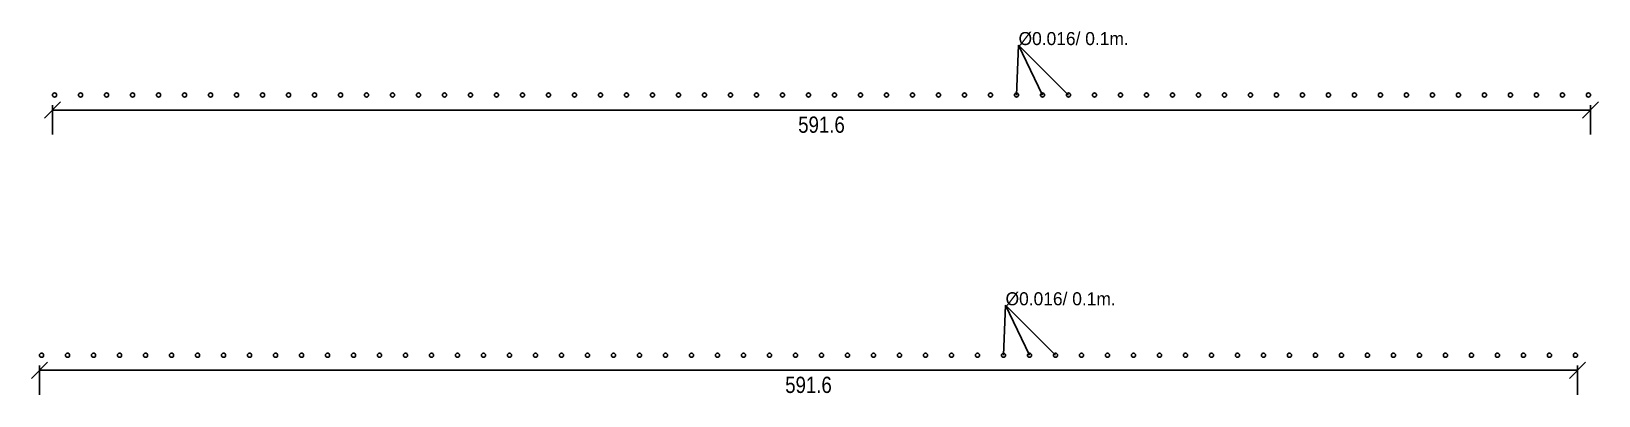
# Model space of a CAD drawing. Header units: metres. Extents: x 2.07 to 8.1, y 0.95 to 2.35.
import ezdxf

# ---------------------------------------------------------------- set-up
doc = ezdxf.new("R2010")
doc.units = ezdxf.units.M
doc.styles.add('OpenSansCondensed-Light', font='OpenSansCondensed-Light.ttf')
doc.dimstyles.new('EZ_M_25_H25_CM', dxfattribs={"dimtxt": 0.0625, "dimasz": 0.0625, "dimexe": 0.09375, "dimexo": 0.03125, "dimgap": 0.025, "dimtad": 1, "dimlfac": 100, "dimzin": 12, "dimdsep": 46, "dimtxsty": 'OpenSansCondensed-Light', "dimtsz": 0.03125, "dimcen": 2.5, "dimazin": 3, "dimtfac": 0.5, "dimtmove": 2, "dimatfit": 3})

# ---------------------------------------------------------------- blocks, each defined once
blk = doc.blocks.new('_OBLIQUE')
at = {"color": 0, "linetype": 'BYBLOCK'}
blk.add_line((-0.5, -0.5), (0.5, 0.5), dxfattribs=at)
blk = doc.blocks.new('*D2')
for p, q in [((2.1, 1.06875), (2.1, 0.95625)), ((8.016, 1.05), (2.1, 1.05)), ((8.016, 1.06875), (8.016, 0.95625))]:
    blk.add_line(p, q)
at = {"layer": 'Defpoints'}
for p in [(2.1, 1.1), (8.016, 1.1), (8.016, 1.05)]:
    blk.add_point(p, dxfattribs=at)
at = {"xscale": 0.0625, "yscale": 0.0625, "rotation": 180}
for p in [(2.1, 1.05), (8.016, 1.05)]:
    blk.add_blockref('_OBLIQUE', p, dxfattribs=at)
at = {"insert": (5.058, 0.99375), "char_height": 0.0625, "attachment_point": 5, "style": 'OpenSansCondensed-Light'}
blk.add_mtext('591.6', dxfattribs=at)
blk = doc.blocks.new('*D4')
for p, q in [((2.15, 2.06875), (2.15, 1.95625)), ((8.066, 2.05), (2.15, 2.05)), ((8.066, 2.06875), (8.066, 1.95625))]:
    blk.add_line(p, q)
at = {"layer": 'Defpoints'}
for p in [(2.15, 2.1), (8.066, 2.1), (8.066, 2.05)]:
    blk.add_point(p, dxfattribs=at)
at = {"xscale": 0.0625, "yscale": 0.0625, "rotation": 180}
for p in [(2.15, 2.05), (8.066, 2.05)]:
    blk.add_blockref('_OBLIQUE', p, dxfattribs=at)
at = {"insert": (5.108, 1.99375), "char_height": 0.0625, "attachment_point": 5, "style": 'OpenSansCondensed-Light'}
blk.add_mtext('591.6', dxfattribs=at)

msp = doc.modelspace()

# ---------------------------------------------------------------- linework, layer by layer
for p, q in [((5.858, 2.108), (5.866, 2.3)), ((6.058, 2.108), (5.866, 2.3)), ((5.958, 2.108), (5.866, 2.3)), ((5.808, 1.108), (5.816, 1.3)), ((6.008, 1.108), (5.816, 1.3)), ((5.908, 1.108), (5.816, 1.3))]:
    msp.add_line(p, q)
for centre in [(2.158, 2.108), (2.258, 2.108), (2.358, 2.108), (2.458, 2.108), (2.558, 2.108), (2.658, 2.108), (2.758, 2.108), (2.858, 2.108), (2.958, 2.108), (3.058, 2.108), (3.158, 2.108), (3.258, 2.108), (3.358, 2.108), (3.458, 2.108), (3.558, 2.108), (3.658, 2.108), (3.758, 2.108), (3.858, 2.108), (3.958, 2.108), (4.058, 2.108), (4.158, 2.108), (4.258, 2.108), (4.358, 2.108), (4.458, 2.108), (4.558, 2.108), (4.658, 2.108), (4.758, 2.108), (4.858, 2.108), (4.958, 2.108), (5.058, 2.108), (5.158, 2.108), (5.258, 2.108), (5.358, 2.108), (5.458, 2.108), (5.558, 2.108), (5.658, 2.108), (5.758, 2.108), (5.858, 2.108), (5.958, 2.108), (6.058, 2.108), (6.158, 2.108), (6.258, 2.108), (6.358, 2.108), (6.458, 2.108), (6.558, 2.108), (6.658, 2.108), (6.758, 2.108), (6.858, 2.108), (6.958, 2.108), (7.058, 2.108), (7.158, 2.108), (7.258, 2.108), (7.358, 2.108), (7.458, 2.108), (7.558, 2.108), (7.658, 2.108), (7.758, 2.108), (7.858, 2.108), (7.958, 2.108), (8.058, 2.108), (2.108, 1.108), (2.208, 1.108), (2.308, 1.108), (2.408, 1.108), (2.508, 1.108), (2.608, 1.108), (2.708, 1.108), (2.808, 1.108), (2.908, 1.108), (3.008, 1.108), (3.108, 1.108), (3.208, 1.108), (3.308, 1.108), (3.408, 1.108), (3.508, 1.108), (3.608, 1.108), (3.708, 1.108), (3.808, 1.108), (3.908, 1.108), (4.008, 1.108), (4.108, 1.108), (4.208, 1.108), (4.308, 1.108), (4.408, 1.108), (4.508, 1.108), (4.608, 1.108), (4.708, 1.108), (4.808, 1.108), (4.908, 1.108), (5.008, 1.108), (5.108, 1.108), (5.208, 1.108), (5.308, 1.108), (5.408, 1.108), (5.508, 1.108), (5.608, 1.108), (5.708, 1.108), (5.808, 1.108), (5.908, 1.108), (6.008, 1.108), (6.108, 1.108), (6.208, 1.108), (6.308, 1.108), (6.408, 1.108), (6.508, 1.108), (6.608, 1.108), (6.708, 1.108), (6.808, 1.108), (6.908, 1.108), (7.008, 1.108), (7.108, 1.108), (7.208, 1.108), (7.308, 1.108), (7.408, 1.108), (7.508, 1.108), (7.608, 1.108), (7.708, 1.108), (7.808, 1.108), (7.908, 1.108), (8.008, 1.108)]:
    msp.add_circle(centre, 0.008)

# ---------------------------------------------------------------- texts
for p in [(5.866, 2.3), (5.816, 1.3)]:
    msp.add_text('Ø0.016/ 0.1m.', height=0.05).set_placement(p)

# ---------------------------------------------------------------- dimensions: what is measured, and where the dimension line sits
for base, p1, p2, picture, middle in [((8.066, 2.05), (8.066, 2.1), (2.15, 2.1), '*D4', (5.108, 1.99375)), ((8.016, 1.05), (8.016, 1.1), (2.1, 1.1), '*D2', (5.058, 0.99375))]:
    dim = msp.add_linear_dim(base=base, p1=p1, p2=p2, angle=180, dimstyle='EZ_M_25_H25_CM')
    dim.commit()
    dim.dimension.update_dxf_attribs({"geometry": picture, "text_midpoint": middle})

doc.saveas('drawing.dxf')
